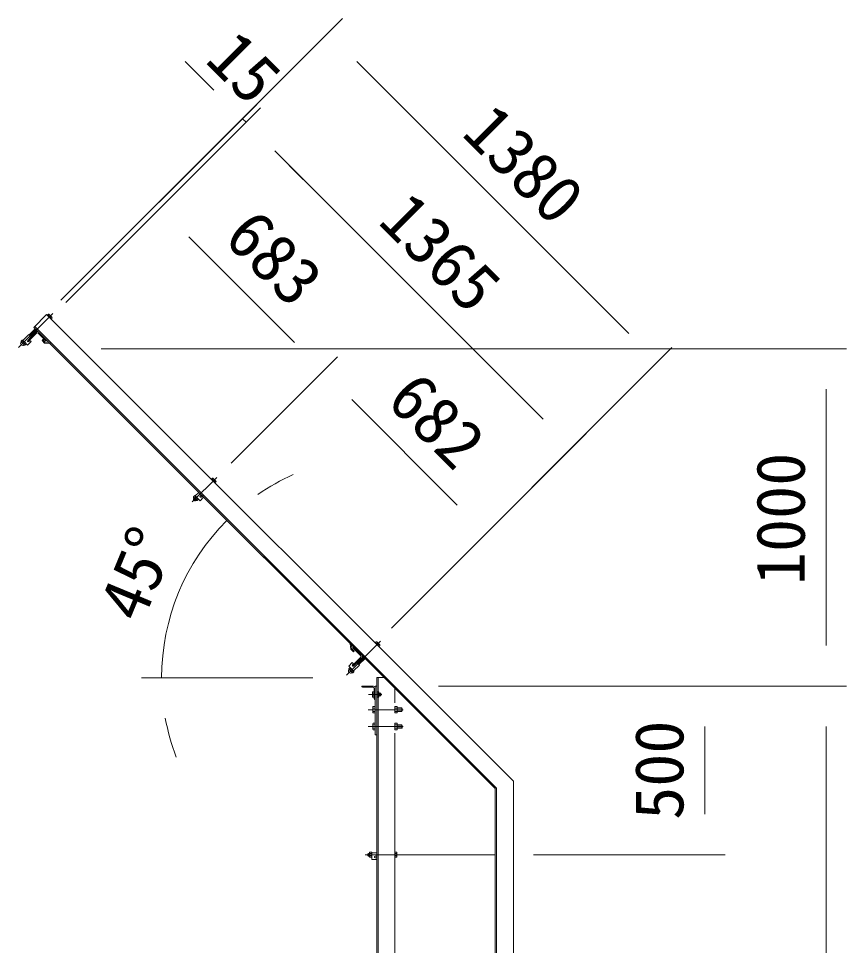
# Model space of a CAD drawing. Units: millimetres, scale not verified. Extents: x -12600 to 12600, y -8910 to 8910.
# Drawn here: x -2344 to 110, y 1499 to 4247 of the extents above; entities that cross this region are included whole.
import ezdxf
from ezdxf.enums import TextEntityAlignment as Align

# ---------------------------------------------------------------- set-up
doc = ezdxf.new("R2010")
doc.units = ezdxf.units.MM
doc.header["$LTSCALE"] = 60
doc.linetypes.add('DASHED', pattern=[7.5, 6, -1.5])
doc.linetypes.add('USER1', pattern=[50.8, 31.75, -6.35, 6.35, -6.35])
for name, color, linetype, lineweight in [('0-1_D-BMK', 2, 'USER1', 13), ('0-4_D-STR1', 1, 'Continuous', 18), ('0-6_D-STR3', 3, 'Continuous', 13), ('0-7_D-STR-DIM', 7, 'Continuous', 9)]:
    doc.layers.add(name, color=color, linetype=linetype, lineweight=lineweight)
doc.styles.add('ＭＳ ゴシック', font='')
doc.styles.get('ＭＳ ゴシック').set_extended_font_data('MS Gothic')

msp = doc.modelspace()

# ---------------------------------------------------------------- linework, layer by layer
at = {"layer": '0-1_D-BMK'}
for p, q in [((-2343.75, 3271.28), (-2242.47, 3372.56)), ((-1829.17, 2813.59), (-1756.34, 2886.42)), ((-1372.19, 2299.71), (-1270.91, 2401)), ((-1306.33, 2242.65), (-1266.96, 2242.65)), ((-1307.05, 2197.65), (-1204.05, 2197.65)), ((-1307.05, 2147.65), (-1204.05, 2147.65)), ((-1316.14, 1767.65), (-1213.14, 1767.65))]:
    msp.add_line(p, q, dxfattribs=at)
at = {"layer": '0-4_D-STR1'}
for p, q in [((-2260.5, 3369.38), (-2298.69, 3331.2)), ((-2260.5, 3369.38), (-877.14, 1986.02)), ((-931.14, 1963.65), (-2298.69, 3331.2)), ((-927.14, 1965.31), (-2295.86, 3334.02)), ((-2316.37, 3292.3), (-2291.62, 3317.05)), ((-2312.83, 3291.6), (-2291.26, 3313.16)), ((-2284.9, 3313.16), (-2263.33, 3291.6)), ((-2284.55, 3317.05), (-2259.8, 3292.3)), ((-2315.66, 3291.6), (-2316.37, 3292.3)), ((-2272.09, 3294.69), (-2274.21, 3292.57)), ((-2274.21, 3292.57), (-2266.43, 3284.79)), ((-2272.09, 3294.69), (-2265.1, 3287.71)), ((-2266.43, 3284.79), (-2250.52, 3283.03)), ((-2265.1, 3287.71), (-2253.75, 3286.26)), ((-2260.5, 3291.6), (-2259.8, 3292.3)), ((-2253.75, 3286.26), (-2250.52, 3283.03)), ((-1357.21, 2389.72), (-1360.44, 2392.95)), ((-1358.68, 2377.04), (-1360.44, 2392.95)), ((-1350.9, 2369.26), (-1358.68, 2377.04)), ((-1355.76, 2378.37), (-1357.21, 2389.72)), ((-1348.78, 2371.38), (-1355.76, 2378.37)), ((-1351.87, 2382.96), (-1351.16, 2383.67)), ((-1330.31, 2358.57), (-1351.87, 2380.14)), ((-1326.42, 2358.92), (-1351.16, 2383.67)), ((-1348.78, 2371.38), (-1350.9, 2369.26)), ((-1351.87, 2330.64), (-1330.31, 2352.21)), ((-1351.16, 2327.1), (-1326.42, 2351.85)), ((-1351.87, 2327.81), (-1351.16, 2327.1)), ((-1282.14, -5562.35), (-1282.14, 2292.65)), ((-1282.14, 2292.65), (-1260.14, 2292.65)), ((-1278.14, -5562.35), (-1278.14, 2292.65)), ((-1326.64, 2266.65), (-1326.64, 2267.65)), ((-1291.64, 2267.65), (-1326.64, 2267.65)), ((-1294.14, 2264.65), (-1324.64, 2264.65)), ((-1289.64, 2229.65), (-1289.64, 2260.15)), ((-1286.64, 2227.65), (-1286.64, 2262.65)), ((-1287.64, 2227.65), (-1286.64, 2227.65)), ((-927.14, 1965.31), (-927.14, -5562.35)), ((-1278.14, 1767.65), (-931.14, 1767.65)), ((-1228.14, 287.65), (-1228.14, 1767.65))]:
    msp.add_line(p, q, dxfattribs=at)
at = {"layer": '0-4_D-STR1', "linetype": 'DASHED'}
msp.add_line((-1228.14, 1767.65), (-1228.14, 2260.65), dxfattribs=at)
at = {"layer": '0-4_D-STR1'}
msp.add_lwpolyline([(-931.14, 1963.65), (-931.14, -5562.35), (-877.14, -5562.35), (-877.14, 1986.02)], dxfattribs=at)
for centre, radius, start, end in [((-2288.08, 3313.52), 5, 45, 135), ((-2288.08, 3309.98), 4.5, 45, 135), ((-2314.24, 3293.01), 2, 225, 315), ((-2261.92, 3293.01), 2, 225, 315), ((-1350.46, 2381.55), 2, 135, 225), ((-1333.49, 2355.39), 4.5, 315, 45), ((-1329.95, 2355.39), 5, 315, 45), ((-1350.46, 2329.22), 2, 135, 225), ((-1324.64, 2266.65), 2, 180, 270), ((-1294.14, 2260.15), 4.5, 0, 90), ((-1291.64, 2262.65), 5, 0, 90), ((-1287.64, 2229.65), 2, 180, 270)]:
    msp.add_arc(centre, radius, start, end, dxfattribs=at)
at = {"layer": '0-6_D-STR3'}
for p, q in [((-2258.39, 3367.26), (-2255.13, 3370.52)), ((-2258.39, 3367.26), (-2247.77, 3356.65)), ((-2255.73, 3364.61), (-2252.48, 3367.86)), ((-2253.79, 3370.16), (-2255.13, 3370.52)), ((-2253.79, 3370.16), (-2244.88, 3361.25)), ((-2250.43, 3359.3), (-2247.17, 3362.56)), ((-2247.77, 3356.65), (-2244.52, 3359.9)), ((-2244.88, 3361.25), (-2244.52, 3359.9)), ((-2294.09, 3326.6), (-2311.95, 3308.74)), ((-2293.56, 3326.07), (-2311.42, 3308.21)), ((-2331.04, 3292.48), (-2313.36, 3310.16)), ((-2316.37, 3292.3), (-2305.94, 3302.73)), ((-2313.36, 3310.16), (-2305.94, 3302.73)), ((-2288.97, 3321.47), (-2306.82, 3303.62)), ((-2288.43, 3320.94), (-2306.29, 3303.09)), ((-2333.23, 3293.26), (-2336.41, 3290.08)), ((-2335.8, 3288.05), (-2327.07, 3279.32)), ((-2335.8, 3288.05), (-2327.07, 3279.32)), ((-2333.55, 3287.21), (-2330.37, 3290.4)), ((-2331.2, 3292.65), (-2322.47, 3283.92)), ((-2331.2, 3292.65), (-2322.47, 3283.92)), ((-2331.04, 3292.48), (-2316.9, 3278.34)), ((-2327.82, 3281.49), (-2324.64, 3284.67)), ((-2321.77, 3281.8), (-2324.96, 3278.62)), ((-2316.9, 3278.34), (-2306.29, 3288.95)), ((-2313.18, 3289.12), (-2309.82, 3292.48)), ((-2309.82, 3292.48), (-2306.29, 3288.95)), ((-1772.25, 2881.13), (-1769, 2884.38)), ((-1772.25, 2881.13), (-1761.64, 2870.51)), ((-1769.6, 2878.47), (-1766.34, 2881.73)), ((-1767.65, 2884.02), (-1769, 2884.38)), ((-1767.65, 2884.02), (-1758.74, 2875.11)), ((-1764.29, 2873.16), (-1761.03, 2876.42)), ((-1761.64, 2870.51), (-1758.38, 2873.77)), ((-1758.74, 2875.11), (-1758.38, 2873.77)), ((-1821.04, 2832.34), (-1825.12, 2828.25)), ((-1810.43, 2821.72), (-1821.04, 2832.34)), ((-1819.98, 2831.27), (-1809.37, 2841.88)), ((-1819.98, 2831.27), (-1805.83, 2817.13)), ((-1805.3, 2831.09), (-1801.95, 2834.45)), ((-1802.12, 2827.91), (-1798.76, 2831.27)), ((-1798.76, 2831.27), (-1795.23, 2827.74)), ((-1823.16, 2825.26), (-1825.49, 2822.93)), ((-1825.49, 2822.93), (-1825.49, 2821.23)), ((-1825.49, 2822.93), (-1819.84, 2817.27)), ((-1825.49, 2821.23), (-1821.53, 2817.27)), ((-1825.12, 2828.25), (-1824.75, 2826.85)), ((-1815.91, 2818.01), (-1824.75, 2826.85)), ((-1818.39, 2829.68), (-1822.47, 2825.6)), ((-1819.84, 2817.27), (-1821.53, 2817.27)), ((-1817.5, 2819.6), (-1819.84, 2817.27)), ((-1813.08, 2824.37), (-1817.16, 2820.29)), ((-1814.51, 2817.64), (-1815.91, 2818.01)), ((-1810.43, 2821.72), (-1814.51, 2817.64)), ((-1805.83, 2817.13), (-1795.23, 2827.74)), ((-1286.82, 2395.7), (-1283.57, 2398.95)), ((-1276.21, 2385.08), (-1286.82, 2395.7)), ((-1284.17, 2393.04), (-1280.91, 2396.3)), ((-1282.22, 2398.59), (-1283.57, 2398.95)), ((-1273.31, 2389.68), (-1282.22, 2398.59)), ((-1278.86, 2387.74), (-1275.61, 2390.99)), ((-1276.21, 2385.08), (-1272.95, 2388.34)), ((-1273.31, 2389.68), (-1272.95, 2388.34)), ((-1365.13, 2326.57), (-1354.52, 2337.18)), ((-1350.99, 2333.64), (-1354.52, 2337.18)), ((-1351.16, 2327.1), (-1340.74, 2337.53)), ((-1333.31, 2330.11), (-1340.74, 2337.53)), ((-1322.53, 2355.03), (-1340.38, 2337.18)), ((-1322, 2354.5), (-1339.85, 2336.65)), ((-1317.4, 2349.91), (-1335.25, 2332.05)), ((-1316.87, 2349.38), (-1334.72, 2331.52)), ((-1350.99, 2312.43), (-1365.13, 2326.57)), ((-1361.67, 2321.69), (-1364.85, 2318.51)), ((-1355.42, 2307.67), (-1364.15, 2316.4)), ((-1355.42, 2307.67), (-1364.15, 2316.4)), ((-1361.98, 2315.65), (-1358.8, 2318.83)), ((-1350.82, 2312.27), (-1359.55, 2321)), ((-1350.82, 2312.27), (-1359.55, 2321)), ((-1356.26, 2309.92), (-1353.07, 2313.1)), ((-1354.35, 2330.29), (-1350.99, 2333.64)), ((-1350.21, 2310.24), (-1353.39, 2307.06)), ((-1350.99, 2312.43), (-1333.31, 2330.11)), ((-1286.64, 2122.65), (-1286.64, 2267.65)), ((-1286.64, 2267.65), (-1282.14, 2267.65)), ((-1294.94, 2248.95), (-1294.25, 2250.16)), ((-1294.94, 2248.95), (-1294.94, 2236.35)), ((-1294.94, 2236.35), (-1294.25, 2235.15)), ((-1289.64, 2250.16), (-1294.25, 2250.16)), ((-1289.64, 2246.4), (-1294.25, 2246.4)), ((-1289.64, 2238.9), (-1294.25, 2238.9)), ((-1289.64, 2235.15), (-1294.25, 2235.15)), ((-1289.64, 2250.16), (-1289.64, 2235.15)), ((-1282.14, 2250.16), (-1276.37, 2250.16)), ((-1282.14, 2235.15), (-1282.14, 2250.16)), ((-1282.14, 2246.4), (-1276.37, 2246.4)), ((-1282.14, 2238.9), (-1276.37, 2238.9)), ((-1282.14, 2235.15), (-1276.37, 2235.15)), ((-1276.37, 2250.16), (-1275.64, 2248.9)), ((-1276.37, 2235.15), (-1275.64, 2236.4)), ((-1275.64, 2236.4), (-1275.64, 2248.9)), ((-1275.64, 2246.65), (-1270.84, 2246.65)), ((-1275.64, 2245.9), (-1270.09, 2245.9)), ((-1275.64, 2239.4), (-1270.09, 2239.4)), ((-1275.64, 2238.65), (-1270.84, 2238.65)), ((-1270.84, 2246.65), (-1269.64, 2245.45)), ((-1270.84, 2246.65), (-1270.84, 2238.65)), ((-1270.84, 2238.65), (-1269.64, 2239.85)), ((-1269.64, 2245.45), (-1269.64, 2239.85)), ((-1293.64, 2205.9), (-1292.74, 2207.47)), ((-1293.64, 2205.9), (-1293.64, 2189.4)), ((-1292.74, 2207.47), (-1286.64, 2207.47)), ((-1292.74, 2202.56), (-1286.64, 2202.56)), ((-1286.64, 2207.47), (-1286.64, 2187.84)), ((-1293.64, 2189.4), (-1292.74, 2187.84)), ((-1292.74, 2192.74), (-1286.64, 2192.74)), ((-1292.74, 2187.84), (-1286.64, 2187.84)), ((-1293.64, 2155.9), (-1292.74, 2157.47)), ((-1293.64, 2155.9), (-1293.64, 2139.4)), ((-1292.74, 2157.47), (-1286.64, 2157.47)), ((-1292.74, 2152.56), (-1286.64, 2152.56)), ((-1286.64, 2157.47), (-1286.64, 2137.84)), ((-1293.64, 2139.4), (-1292.74, 2137.84)), ((-1292.74, 2142.74), (-1286.64, 2142.74)), ((-1292.74, 2137.84), (-1286.64, 2137.84)), ((-1286.64, 2122.65), (-1282.14, 2122.65)), ((-1306.94, 1771.65), (-1308.14, 1770.45)), ((-1308.14, 1770.45), (-1308.14, 1764.85)), ((-1306.94, 1763.65), (-1308.14, 1764.85)), ((-1306.94, 1771.65), (-1306.94, 1763.65)), ((-1303.64, 1771.65), (-1306.94, 1771.65)), ((-1303.64, 1763.65), (-1306.94, 1763.65)), ((-1302.92, 1775.16), (-1303.64, 1773.9)), ((-1303.64, 1761.4), (-1303.64, 1773.9)), ((-1302.92, 1760.15), (-1303.64, 1761.4)), ((-1297.14, 1775.16), (-1302.92, 1775.16)), ((-1297.14, 1771.4), (-1302.92, 1771.4)), ((-1297.14, 1763.9), (-1302.92, 1763.9)), ((-1297.14, 1760.15), (-1302.92, 1760.15)), ((-1297.14, 1760.15), (-1297.14, 1775.16)), ((-1297.14, 1773.65), (-1282.14, 1773.65)), ((-1297.14, 1773.65), (-1297.14, 1753.65)), ((-1286.89, 1763.15), (-1282.14, 1763.15)), ((-1228.14, 1775.16), (-1223.54, 1775.16)), ((-1228.14, 1775.16), (-1228.14, 1760.15)), ((-1228.14, 1771.4), (-1223.54, 1771.4)), ((-1228.14, 1763.9), (-1223.54, 1763.9)), ((-1228.14, 1760.15), (-1223.54, 1760.15)), ((-1222.84, 1773.95), (-1223.54, 1775.16)), ((-1222.84, 1761.35), (-1223.54, 1760.15)), ((-1222.84, 1773.95), (-1222.84, 1761.35)), ((-1297.14, 1753.65), (-1282.14, 1753.65)), ((-1286.89, 1758.65), (-1282.14, 1758.65)), ((-1282.14, 1758.65), (-1282.14, 1753.65))]:
    msp.add_line(p, q, dxfattribs=at)
at = {"layer": '0-6_D-STR3', "linetype": 'DASHED'}
for p, q in [((-1222.05, 2207.47), (-1228.14, 2207.47)), ((-1228.14, 2207.47), (-1228.14, 2187.84)), ((-1222.05, 2202.56), (-1228.14, 2202.56)), ((-1221.14, 2205.9), (-1222.05, 2207.47)), ((-1221.14, 2205.9), (-1221.14, 2189.4)), ((-1221.14, 2202.65), (-1208.14, 2202.65)), ((-1221.14, 2201.75), (-1207.24, 2201.75)), ((-1208.14, 2202.65), (-1206.64, 2201.15)), ((-1206.64, 2201.15), (-1206.64, 2194.15)), ((-1222.05, 2192.74), (-1228.14, 2192.74)), ((-1222.05, 2187.84), (-1228.14, 2187.84)), ((-1221.14, 2189.4), (-1222.05, 2187.84)), ((-1221.14, 2193.55), (-1207.24, 2193.55)), ((-1221.14, 2192.65), (-1208.14, 2192.65)), ((-1222.05, 2157.47), (-1228.14, 2157.47)), ((-1228.14, 2157.47), (-1228.14, 2137.84)), ((-1222.05, 2152.56), (-1228.14, 2152.56)), ((-1221.14, 2155.9), (-1222.05, 2157.47)), ((-1221.14, 2155.9), (-1221.14, 2139.4)), ((-1221.14, 2152.65), (-1208.14, 2152.65)), ((-1221.14, 2151.75), (-1207.24, 2151.75)), ((-1208.14, 2152.65), (-1206.64, 2151.15)), ((-1206.64, 2151.15), (-1206.64, 2144.15)), ((-1222.05, 2142.74), (-1228.14, 2142.74)), ((-1222.05, 2137.84), (-1228.14, 2137.84)), ((-1221.14, 2139.4), (-1222.05, 2137.84)), ((-1221.14, 2143.55), (-1207.24, 2143.55)), ((-1221.14, 2142.65), (-1208.14, 2142.65))]:
    msp.add_line(p, q, dxfattribs=at)
for points in [[(-1208.14, 2202.65), (-1208.14, 2192.65), (-1206.64, 2194.15)], [(-1208.14, 2152.65), (-1208.14, 2142.65), (-1206.64, 2144.15)]]:
    msp.add_lwpolyline(points, dxfattribs=at)
at = {"layer": '0-6_D-STR3'}
for centre, radius, start, end in [((-2255.74, 3367.25), 3.32, 10.61585, 79.38415), ((-2258.2, 3356.84), 12.42, 27.4121, 62.5879), ((-2247.78, 3359.29), 3.32, 10.61585, 79.38415), ((-2331.04, 3284), 6.5, 142.16806, 307.83194), ((-2333.89, 3289.73), 2.54, 172.21089, 277.78911), ((-2336.57, 3288.29), 0.5, 322.16806, 35.16084), ((-2325.24, 3289.79), 8.7, 197.26063, 252.73937), ((-2332.89, 3290.74), 2.54, 352.21089, 97.78911), ((-2332.95, 3282.09), 8.7, 17.26063, 72.73937), ((-2325.29, 3281.15), 2.55, 172.42505, 277.57495), ((-2326.74, 3278.47), 0.5, 61.57981, 127.83194), ((-2324.3, 3282.14), 2.55, 352.42505, 97.57495), ((-2314.77, 3290.71), 2.25, 135, 315), ((-1769.61, 2881.12), 3.32, 10.61585, 79.38415), ((-1772.06, 2870.7), 12.42, 27.4121, 62.5879), ((-1761.65, 2873.15), 3.32, 10.61585, 79.38415), ((-1803.71, 2829.5), 2.25, 135, 315), ((-1821.86, 2828.86), 3.32, 190.61586, 259.38414), ((-1811.45, 2831.32), 12.42, 207.4121, 242.5879), ((-1813.9, 2820.9), 3.32, 190.61584, 259.38415), ((-1284.18, 2395.69), 3.32, 10.61585, 79.38415), ((-1286.63, 2385.27), 12.42, 27.4121, 62.5879), ((-1276.22, 2387.73), 3.32, 10.61585, 79.38415), ((-1359.47, 2312.43), 6.5, 142.16806, 307.83194), ((-1362.32, 2318.18), 2.55, 172.42505, 277.57495), ((-1365, 2316.72), 0.5, 322.16806, 28.42019), ((-1353.67, 2318.23), 8.7, 197.26063, 252.73937), ((-1361.33, 2319.17), 2.55, 352.42505, 97.57495), ((-1361.38, 2310.52), 8.7, 17.26063, 72.73937), ((-1353.74, 2309.58), 2.54, 172.21089, 277.78911), ((-1352.76, 2328.69), 2.25, 135, 315), ((-1352.73, 2310.58), 2.54, 352.21089, 97.78911), ((-1355.18, 2306.9), 0.5, 54.83916, 127.83194), ((-1291.51, 2248.28), 3.32, 145.61585, 214.38415), ((-1282.41, 2242.65), 12.42, 162.4121, 197.5879), ((-1291.51, 2237.02), 3.32, 145.61585, 214.38415), ((-1279.11, 2248.28), 3.32, 325.61586, 34.38414), ((-1288.21, 2242.65), 12.42, 342.4121, 17.5879), ((-1279.11, 2237.02), 3.32, 325.61585, 34.38416), ((-1289.15, 2205.01), 4.34, 145.61575, 214.38425), ((-1277.26, 2197.65), 16.24, 162.41205, 197.58795), ((-1289.15, 2190.29), 4.34, 145.61575, 214.38425), ((-1289.15, 2155.01), 4.34, 145.61575, 214.38425), ((-1277.26, 2147.65), 16.24, 162.41205, 197.58795), ((-1289.15, 2140.29), 4.34, 145.61575, 214.38425), ((-1300.18, 1773.28), 3.32, 145.61586, 214.38414), ((-1291.08, 1767.65), 12.42, 162.4121, 197.5879), ((-1300.18, 1762.02), 3.32, 145.61584, 214.38415), ((-1286.89, 1760.9), 2.25, 90, 270), ((-1226.28, 1773.28), 3.32, 325.61585, 34.38415), ((-1235.38, 1767.65), 12.42, 342.4121, 17.5879), ((-1226.28, 1762.02), 3.32, 325.61585, 34.38415)]:
    msp.add_arc(centre, radius, start, end, dxfattribs=at)
at = {"layer": '0-6_D-STR3', "linetype": 'DASHED'}
for centre, radius, start, end in [((-1237.53, 2197.65), 16.24, 342.41205, 17.58795), ((-1225.63, 2205.01), 4.34, 325.61575, 34.38425), ((-1225.63, 2190.29), 4.34, 325.61575, 34.38425), ((-1237.53, 2147.65), 16.24, 342.41205, 17.58795), ((-1225.63, 2155.01), 4.34, 325.61575, 34.38425), ((-1225.63, 2140.29), 4.34, 325.61575, 34.38425)]:
    msp.add_arc(centre, radius, start, end, dxfattribs=at)
at = {"layer": '0-7_D-STR-DIM'}
for p, q in [((-2218.08, 3411.81), (-1383.1, 4246.78)), ((-1764.94, 4034.65), (-1849.79, 4119.5)), ((-1340.67, 4119.5), (-534.57, 3313.4)), ((-2218.08, 3411.81), (-1637.66, 3992.22)), ((-2203.72, 3404.95), (-1627.05, 3981.62)), ((-2203.72, 3404.95), (-1627.05, 3981.62)), ((-1669.48, 3939.19), (-1680.09, 3949.8)), ((-1584.63, 3854.34), (-789.13, 3058.84)), ((-1584.63, 3854.34), (-1499.77, 3769.48)), ((-2203.72, 3404.95), (-1881.61, 3727.06)), ((-1839.18, 3599.78), (-1525.94, 3286.53)), ((-1238.52, 2439.75), (-407.29, 3270.97)), ((-2098.78, 3267.65), (110.06, 3267.65)), ((-1713.91, 2928.85), (-1398.66, 3244.1)), ((-1713.91, 2928.85), (-1398.66, 3244.1)), ((50.06, 2387.65), (50.06, 3147.65)), ((-1356.23, 3116.83), (-1043.69, 2804.28)), ((-1238.52, 2439.75), (-661.85, 3016.42)), ((-1469.84, 2502.34), (-1768.83, 2801.33)), ((-1238.52, 2439.75), (-916.41, 2761.86)), ((-1471.78, 2292.3), (-1979.67, 2292.3)), ((-1098.78, 2267.65), (110.06, 2267.65)), ((-1098.78, 2267.65), (-249.64, 2267.65)), ((-1098.78, 2267.65), (110.06, 2267.65)), ((-309.64, 1887.65), (-309.64, 2147.65)), ((50.06, 357.65), (50.06, 2147.65)), ((-817.14, 1767.65), (-249.64, 1767.65))]:
    msp.add_line(p, q, dxfattribs=at)
for start, end in [(114.1324, 124.5662), (135, 180), (190.4338, 200.8676)]:
    msp.add_arc((-1259.8, 2292.3), 659.88, start, end, dxfattribs=at)

# ---------------------------------------------------------------- texts
at = {"layer": '0-7_D-STR-DIM', "style": 'ＭＳ ゴシック'}
for s, rotation, p in [('15', 315, (-1825.88, 4090.2)), ('1380', 315, (-1065.23, 3872.68)), ('1365', 315, (-1313.1, 3611.44)), ('683', 315, (-1771.34, 3560.57)), ('682', 315, (-1289.01, 3078.23)), ('1000', 90, (29.82, 2566.95)), ('45°', 67.5, (-1937.86, 2432.56)), ('500', 90, (-329.89, 1871.03))]:
    msp.add_text(s, height=144.3, rotation=rotation, dxfattribs=at).set_placement(p, align=Align.BOTTOM_LEFT)

doc.saveas('drawing.dxf')
